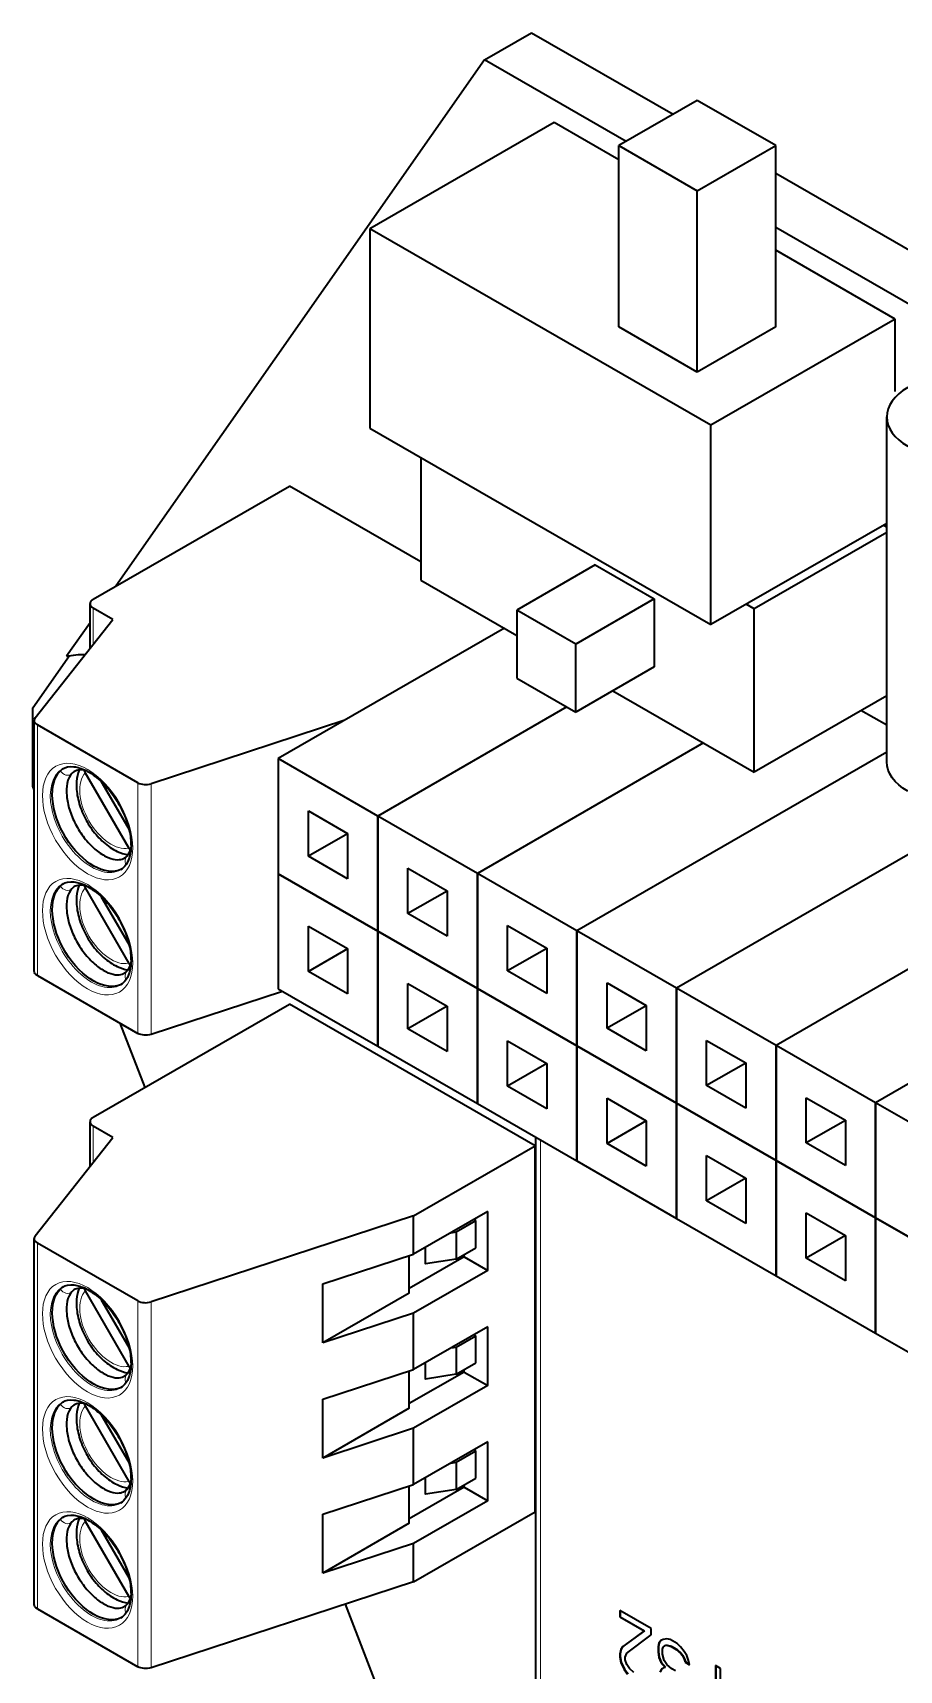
# Model space of a CAD drawing. Header units: millimetres. Extents: x -2 to 186, y -2 to 123.
# Drawn here: x 59.11 to 74.74, y 93 to 122.53 of the extents above; entities that cross this region are included whole.
import ezdxf

# ---------------------------------------------------------------- set-up
doc = ezdxf.new("R2010")
doc.units = ezdxf.units.MM
doc.header["$LTSCALE"] = 0.75
doc.layers.add('細線', color=7, linetype='Continuous', lineweight=18)
doc.layers.add('表示', color=7, linetype='Continuous', lineweight=35)

msp = doc.modelspace()

# ---------------------------------------------------------------- linework, layer by layer
at = {"layer": '細線', "extrusion": (-1e-16, -0.817547, -0.575862)}
for p, q in [((60.205, 112.152), (60.205, 111.502)), ((59.197, 110.046), (59.197, 105.525)), ((59.613, 109.22), (59.613, 109.219)), ((61.006, 104.483), (61.006, 109.004)), ((61.247, 108.985), (61.247, 104.464)), ((59.613, 107.143), (59.613, 107.143)), ((60.205, 102.808), (60.205, 102.157)), ((68.27, 102.56), (68.27, 90.239)), ((59.197, 100.701), (59.197, 94.103)), ((59.613, 99.875), (59.613, 99.875)), ((61.006, 93.061), (61.006, 99.659)), ((61.247, 99.64), (61.247, 93.043)), ((59.613, 97.799), (59.613, 97.798)), ((59.613, 95.722), (59.613, 95.722))]:
    msp.add_line(p, q, dxfattribs=at)
at = {"layer": '細線', "extrusion": (1e-16, -1e-16, -1)}
for centre, major_axis, start_param, end_param in [((60.102, 108.302), (-0.574, 0.997), 3.141593, 9.424778), ((60.102, 106.226), (-0.574, 0.997), 3.141593, 9.424778), ((60.208, 106.287), (-0.524, 0.909), 3.170181, 6.13783), ((60.102, 98.958), (-0.574, 0.997), 3.141593, 9.424778), ((60.102, 96.881), (-0.574, 0.997), 3.141593, 9.424778), ((60.102, 94.805), (-0.574, 0.997), 3.141593, 9.424778), ((60.208, 94.866), (-0.524, 0.909), -0.145355, -0.028589)]:
    msp.add_ellipse(centre, major_axis=major_axis, ratio=0.578093, start_param=start_param, end_param=end_param, dxfattribs=at)
at = {"layer": '細線'}
for centre, major_axis, ratio, start_param, end_param in [((60.172, 108.343), (-0.524, 0.91), 0.578093, 0, 3.141593), ((59.719, 109.281), (-0.075, 0.13), 0.815969, 1.568067, 3.374283), ((60.526, 108.547), (-0.399, 0.693), 0.578093, 0.19055, 2.95491), ((60.172, 106.267), (-0.524, 0.91), 0.578093, 0, 3.141593), ((59.719, 107.204), (-0.075, 0.13), 0.815969, 1.568067, 3.374283), ((60.526, 106.47), (-0.399, 0.693), 0.578093, 0.19055, 2.95491), ((60.172, 98.999), (-0.524, 0.91), 0.578093, 0, 3.141593), ((59.719, 99.936), (-0.075, 0.13), 0.815969, 1.568067, 3.374283), ((60.526, 99.202), (-0.399, 0.693), 0.578093, 0.19055, 2.95491), ((60.172, 96.922), (-0.524, 0.91), 0.578093, 0, 3.141593), ((59.719, 97.859), (-0.075, 0.13), 0.815969, 1.568067, 3.374283), ((60.526, 97.126), (-0.399, 0.693), 0.578093, 0.19055, 2.95491), ((60.172, 94.845), (-0.524, 0.91), 0.578093, 0, 3.141593), ((59.719, 95.783), (-0.075, 0.13), 0.815969, 1.568067, 3.374283), ((60.526, 95.049), (-0.399, 0.693), 0.578093, 0.19055, 2.95491)]:
    msp.add_ellipse(centre, major_axis=major_axis, ratio=ratio, start_param=start_param, end_param=end_param, dxfattribs=at)
at = {"layer": '細線', "extrusion": (1e-16, -2e-16, -1)}
msp.add_ellipse((60.208, 108.363), major_axis=(-0.524, 0.909), ratio=0.578093, start_param=3.170181, end_param=6.13783, dxfattribs=at)
at = {"layer": '細線', "extrusion": (-1e-16, 0, -1)}
for centre, start_param, end_param in [((60.208, 108.363), -0.145355, -0.028589), ((60.208, 106.287), -0.145355, -0.028589), ((60.208, 94.866), 3.170181, 6.13783)]:
    msp.add_ellipse(centre, major_axis=(-0.524, 0.909), ratio=0.578093, start_param=start_param, end_param=end_param, dxfattribs=at)
at = {"layer": '細線', "extrusion": (0, -1e-16, -1)}
msp.add_ellipse((60.908, 107.569), major_axis=(-0.075, 0.13), ratio=0.815969, start_param=-1.447159, end_param=-0.23269, dxfattribs=at)
at = {"layer": '細線', "extrusion": (2e-16, -1e-16, -1)}
msp.add_ellipse((60.908, 105.492), major_axis=(-0.075, 0.13), ratio=0.815969, start_param=-1.447159, end_param=-0.23269, dxfattribs=at)
at = {"layer": '細線', "extrusion": (3e-16, 0, -1)}
msp.add_ellipse((60.208, 99.019), major_axis=(-0.524, 0.909), ratio=0.578093, start_param=3.170181, end_param=6.13783, dxfattribs=at)
at = {"layer": '細線', "extrusion": (0, 0, -1)}
for centre, start_param, end_param in [((60.208, 99.019), -0.145355, -0.028589), ((60.208, 96.942), 3.170181, 6.13783), ((60.208, 96.942), -0.145355, -0.028589)]:
    msp.add_ellipse(centre, major_axis=(-0.524, 0.909), ratio=0.578093, start_param=start_param, end_param=end_param, dxfattribs=at)
at = {"layer": '細線', "extrusion": (4e-16, 2e-16, -1)}
msp.add_ellipse((60.908, 98.224), major_axis=(-0.075, 0.13), ratio=0.815969, start_param=-1.447159, end_param=-0.23269, dxfattribs=at)
at = {"layer": '細線', "extrusion": (4e-16, 1e-16, -1)}
msp.add_ellipse((60.908, 96.147), major_axis=(-0.075, 0.13), ratio=0.815969, start_param=-1.447159, end_param=-0.23269, dxfattribs=at)
at = {"layer": '細線', "extrusion": (1e-16, 0, -1)}
msp.add_ellipse((60.908, 94.071), major_axis=(-0.075, 0.13), ratio=0.815969, start_param=-1.447159, end_param=-0.23269, dxfattribs=at)
at = {"layer": '表示', "extrusion": (-1e-16, -0.817547, -0.575862)}
for p, q in [((67.263, 122.04), (68.111, 122.528)), ((68.111, 122.528), (70.665, 121.058)), ((67.263, 122.04), (60.61, 112.548)), ((69.816, 120.569), (67.263, 122.04)), ((71.098, 121.308), (69.684, 120.493)), ((72.513, 120.493), (71.098, 121.308)), ((68.517, 120.908), (65.194, 118.995)), ((69.684, 120.236), (68.517, 120.908)), ((69.684, 117.223), (69.684, 120.493)), ((69.684, 120.493), (71.098, 119.679)), ((71.098, 119.679), (72.513, 120.493)), ((72.513, 117.223), (72.513, 120.493)), ((72.513, 119.994), (85.258, 112.654)), ((71.098, 116.409), (71.098, 119.679)), ((84.409, 112.166), (72.513, 119.016)), ((71.346, 115.452), (65.194, 118.995)), ((65.194, 118.995), (65.194, 115.397)), ((74.669, 117.366), (72.513, 118.608)), ((74.669, 117.366), (71.346, 115.452)), ((74.669, 116.058), (74.669, 117.366)), ((71.098, 116.409), (69.684, 117.223)), ((72.513, 117.223), (71.098, 116.409)), ((74.515, 109.379), (74.515, 115.6)), ((65.194, 115.397), (71.346, 111.855)), ((71.346, 111.855), (71.346, 115.452)), ((66.113, 114.868), (66.113, 112.657)), ((60.205, 112.315), (63.741, 114.351)), ((66.113, 112.985), (63.741, 114.351)), ((74.515, 113.68), (71.346, 111.855)), ((74.515, 113.516), (72.124, 112.139)), ((74.515, 113.612), (74.456, 113.646)), ((69.26, 112.93), (67.846, 112.115)), ((69.26, 112.93), (70.321, 112.319)), ((66.113, 112.657), (67.846, 111.659)), ((60.147, 111.428), (60.147, 112.234)), ((70.321, 112.319), (68.906, 111.504)), ((70.321, 112.319), (70.321, 111.092)), ((72.124, 112.139), (71.981, 112.221)), ((59.156, 110.175), (60.559, 111.949)), ((60.559, 111.949), (60.205, 112.152)), ((67.846, 112.115), (67.846, 110.889)), ((68.906, 111.504), (67.846, 112.115)), ((72.124, 109.196), (72.124, 112.139)), ((60.147, 111.887), (59.724, 111.284)), ((67.622, 111.788), (63.539, 109.438)), ((68.906, 110.278), (68.906, 111.504)), ((59.113, 110.352), (59.774, 111.295)), ((70.321, 111.092), (68.906, 110.278)), ((67.846, 110.889), (68.906, 110.278)), ((69.575, 110.663), (72.124, 109.196)), ((74.515, 110.573), (72.124, 109.196)), ((59.113, 108.94), (59.113, 110.352)), ((68.749, 110.369), (65.335, 108.403)), ((68.749, 110.369), (65.335, 108.403)), ((74.515, 110.04), (74.052, 110.306)), ((59.138, 105.606), (59.138, 110.127)), ((61.006, 109.004), (59.197, 110.046)), ((64.74, 110.129), (61.247, 108.985)), ((71.214, 109.72), (67.132, 107.369)), ((71.214, 109.72), (67.132, 107.369)), ((63.539, 109.438), (63.539, 107.361)), ((65.335, 108.403), (63.539, 109.438)), ((74.515, 109.552), (68.928, 106.335)), ((74.515, 109.552), (68.928, 106.335)), ((60.058, 109.184), (60.844, 107.823)), ((60.35, 109.024), (60.85, 108.159)), ((59.138, 108.874), (59.113, 108.94)), ((64.084, 108.494), (64.791, 108.087)), ((64.084, 107.677), (64.084, 108.494)), ((65.335, 106.327), (65.335, 108.403)), ((65.335, 108.403), (65.335, 106.327)), ((67.132, 107.369), (65.335, 108.403)), ((64.791, 108.084), (64.084, 107.677)), ((64.791, 108.087), (64.791, 107.27)), ((75.749, 108.194), (70.724, 105.3)), ((75.749, 108.194), (70.724, 105.3)), ((64.791, 107.27), (64.084, 107.677)), ((63.539, 107.361), (65.335, 106.327)), ((63.539, 107.361), (63.539, 105.284)), ((65.335, 106.327), (63.539, 107.361)), ((65.88, 107.46), (66.587, 107.053)), ((65.88, 106.643), (65.88, 107.46)), ((67.132, 105.292), (67.132, 107.369)), ((67.132, 107.369), (67.132, 105.292)), ((68.928, 106.335), (67.132, 107.369)), ((77.687, 107.242), (72.52, 104.266)), ((77.687, 107.242), (72.52, 104.266)), ((60.058, 107.107), (60.844, 105.746)), ((60.35, 106.948), (60.85, 106.082)), ((66.587, 107.05), (65.88, 106.643)), ((66.587, 107.053), (66.587, 106.235)), ((66.587, 106.235), (65.88, 106.643)), ((64.084, 106.418), (64.791, 106.011)), ((64.084, 105.6), (64.084, 106.418)), ((65.335, 106.327), (67.132, 105.292)), ((65.335, 104.25), (65.335, 106.327)), ((65.335, 106.327), (65.335, 104.25)), ((67.132, 105.292), (65.335, 106.327)), ((67.676, 106.426), (68.383, 106.019)), ((67.676, 105.608), (67.676, 106.426)), ((68.928, 104.258), (68.928, 106.335)), ((68.928, 106.335), (68.928, 104.258)), ((70.724, 105.3), (68.928, 106.335)), ((68.383, 106.019), (68.383, 105.201)), ((79.489, 106.211), (74.316, 103.232)), ((79.489, 106.211), (74.316, 103.232)), ((64.791, 106.008), (64.084, 105.6)), ((64.791, 106.011), (64.791, 105.193)), ((68.383, 106.016), (67.676, 105.608)), ((59.197, 105.525), (61.006, 104.483)), ((64.791, 105.193), (64.084, 105.6)), ((68.383, 105.201), (67.676, 105.608)), ((63.617, 105.24), (61.247, 104.464)), ((63.539, 105.284), (65.335, 104.25)), ((65.88, 105.384), (66.587, 104.976)), ((65.88, 104.566), (65.88, 105.384)), ((67.132, 105.292), (68.928, 104.258)), ((67.132, 103.216), (67.132, 105.292)), ((67.132, 105.292), (67.132, 103.216)), ((68.928, 104.258), (67.132, 105.292)), ((69.472, 105.392), (70.179, 104.984)), ((69.472, 104.574), (69.472, 105.392)), ((70.724, 103.224), (70.724, 105.3)), ((70.724, 105.3), (70.724, 103.224)), ((72.52, 104.266), (70.724, 105.3)), ((60.205, 102.971), (63.741, 105.007)), ((68.174, 102.454), (63.741, 105.007)), ((66.587, 104.973), (65.88, 104.566)), ((66.587, 104.976), (66.587, 104.159)), ((70.179, 104.981), (69.472, 104.574)), ((70.179, 104.984), (70.179, 104.167)), ((60.683, 104.669), (61.134, 103.505)), ((66.587, 104.159), (65.88, 104.566)), ((70.179, 104.167), (69.472, 104.574)), ((65.335, 104.25), (67.132, 103.216)), ((67.676, 104.349), (68.383, 103.942)), ((67.676, 103.532), (67.676, 104.349)), ((68.928, 104.258), (70.724, 103.224)), ((68.928, 102.182), (68.928, 104.258)), ((68.928, 104.258), (68.928, 102.182)), ((70.724, 103.224), (68.928, 104.258)), ((71.268, 104.357), (71.975, 103.95)), ((71.268, 103.54), (71.268, 104.357)), ((72.52, 102.19), (72.52, 104.266)), ((72.52, 104.266), (72.52, 102.19)), ((74.316, 103.232), (72.52, 104.266)), ((71.975, 103.95), (71.975, 103.133)), ((68.383, 103.939), (67.676, 103.532)), ((68.383, 103.942), (68.383, 103.125)), ((71.975, 103.947), (71.268, 103.54)), ((68.383, 103.125), (67.676, 103.532)), ((71.975, 103.133), (71.268, 103.54)), ((67.132, 103.216), (68.928, 102.182)), ((69.472, 103.315), (70.179, 102.908)), ((69.472, 102.498), (69.472, 103.315)), ((70.724, 103.224), (72.52, 102.19)), ((70.724, 101.147), (70.724, 103.224)), ((70.724, 103.224), (70.724, 101.147)), ((72.52, 102.19), (70.724, 103.224)), ((73.064, 103.323), (73.771, 102.916)), ((73.064, 102.506), (73.064, 103.323)), ((74.316, 101.155), (74.316, 103.232)), ((74.316, 103.232), (74.316, 101.155)), ((76.112, 102.198), (74.316, 103.232)), ((60.147, 102.083), (60.147, 102.889)), ((60.559, 102.604), (60.205, 102.808)), ((70.179, 102.905), (69.472, 102.498)), ((70.179, 102.908), (70.179, 102.09)), ((73.771, 102.913), (73.064, 102.506)), ((73.771, 102.916), (73.771, 102.098)), ((59.156, 100.83), (60.559, 102.604)), ((68.182, 102.611), (68.182, 90.188)), ((70.179, 102.09), (69.472, 102.498)), ((73.771, 102.098), (73.064, 102.506)), ((65.982, 101.191), (68.174, 102.454)), ((68.174, 95.856), (68.174, 102.454)), ((68.928, 102.182), (70.724, 101.147)), ((71.268, 102.281), (71.975, 101.874)), ((71.268, 101.463), (71.268, 102.281)), ((72.52, 102.19), (74.316, 101.155)), ((72.52, 100.113), (72.52, 102.19)), ((72.52, 102.19), (72.52, 100.113)), ((74.316, 101.155), (72.52, 102.19)), ((71.975, 101.87), (71.268, 101.463)), ((71.975, 101.874), (71.975, 101.056)), ((71.975, 101.056), (71.268, 101.463)), ((65.982, 101.191), (61.247, 99.64)), ((67.319, 101.27), (65.982, 100.5)), ((65.982, 100.5), (65.982, 101.191)), ((66.753, 100.902), (67.107, 101.106)), ((67.107, 101.106), (67.07, 101.127)), ((67.107, 100.615), (67.107, 101.106)), ((67.319, 100.207), (67.319, 101.27)), ((70.724, 101.147), (72.52, 100.113)), ((73.064, 101.247), (73.771, 100.839)), ((73.064, 100.429), (73.064, 101.247)), ((74.316, 99.079), (74.316, 101.155)), ((74.316, 101.155), (76.112, 100.121)), ((74.316, 101.155), (74.316, 99.079)), ((76.112, 100.121), (74.316, 101.155)), ((59.138, 94.185), (59.138, 100.783)), ((61.006, 99.659), (59.197, 100.701)), ((66.654, 100.887), (66.753, 100.902)), ((66.753, 100.902), (66.753, 100.412)), ((73.771, 100.836), (73.064, 100.429)), ((73.771, 100.839), (73.771, 100.022)), ((64.343, 99.964), (65.982, 100.5)), ((65.905, 99.8), (65.905, 100.475)), ((66.895, 100.451), (65.905, 99.881)), ((66.188, 100.618), (66.188, 100.33)), ((66.196, 100.326), (66.196, 100.623)), ((66.753, 100.412), (66.196, 100.326)), ((66.753, 100.412), (67.107, 100.615)), ((66.895, 100.451), (66.895, 100.493)), ((66.895, 100.451), (67.319, 100.207)), ((73.771, 100.022), (73.064, 100.429)), ((67.319, 100.207), (65.982, 99.438)), ((66.188, 100.33), (66.196, 100.326)), ((72.52, 100.113), (74.316, 99.079)), ((60.058, 99.839), (60.844, 98.478)), ((64.343, 98.901), (64.343, 99.964)), ((60.35, 99.68), (60.85, 98.814)), ((65.905, 99.8), (64.343, 98.901)), ((65.982, 99.438), (64.343, 98.901)), ((65.982, 98.424), (65.982, 99.438)), ((67.319, 99.193), (65.982, 98.424)), ((66.753, 98.826), (67.107, 99.029)), ((67.107, 99.029), (67.07, 99.05)), ((67.107, 98.539), (67.107, 99.029)), ((67.319, 98.131), (67.319, 99.193)), ((74.316, 99.079), (76.112, 98.044)), ((66.654, 98.811), (66.753, 98.826)), ((66.753, 98.826), (66.753, 98.335)), ((64.343, 97.887), (65.982, 98.424)), ((65.905, 97.723), (65.905, 98.398)), ((66.895, 98.375), (65.905, 97.805)), ((66.188, 98.542), (66.188, 98.254)), ((66.196, 98.249), (66.196, 98.547)), ((66.753, 98.335), (67.107, 98.539)), ((66.895, 98.375), (66.895, 98.417)), ((66.895, 98.375), (67.319, 98.131)), ((67.319, 98.131), (65.982, 97.361)), ((66.188, 98.254), (66.196, 98.249)), ((66.753, 98.335), (66.196, 98.249)), ((60.058, 97.763), (60.844, 96.402)), ((64.343, 96.824), (64.343, 97.887)), ((60.35, 97.603), (60.85, 96.738)), ((65.905, 97.723), (64.343, 96.824)), ((65.982, 97.361), (64.343, 96.824)), ((65.982, 96.347), (65.982, 97.361)), ((67.319, 97.117), (65.982, 96.347)), ((66.753, 96.749), (67.107, 96.953)), ((67.107, 96.953), (67.07, 96.974)), ((67.107, 96.462), (67.107, 96.953)), ((67.319, 96.054), (67.319, 97.117)), ((66.654, 96.734), (66.753, 96.749)), ((66.753, 96.749), (66.753, 96.259)), ((64.343, 95.81), (65.982, 96.347)), ((65.905, 95.647), (65.905, 96.322)), ((66.895, 96.298), (65.905, 95.728)), ((66.188, 96.465), (66.188, 96.177)), ((66.196, 96.173), (66.196, 96.47)), ((66.753, 96.259), (67.107, 96.462)), ((66.895, 96.298), (66.895, 96.34)), ((66.895, 96.298), (67.319, 96.054)), ((67.319, 96.054), (65.982, 95.284)), ((66.188, 96.177), (66.196, 96.173)), ((66.753, 96.259), (66.196, 96.173)), ((60.058, 95.686), (60.844, 94.325)), ((64.343, 94.748), (64.343, 95.81)), ((65.982, 94.594), (68.174, 95.856)), ((60.35, 95.527), (60.85, 94.661)), ((65.905, 95.647), (64.343, 94.748)), ((65.982, 95.284), (64.343, 94.748)), ((65.982, 94.594), (65.982, 95.284)), ((65.982, 94.594), (61.247, 93.043)), ((59.197, 94.103), (61.006, 93.061)), ((64.747, 94.189), (67.263, 87.703)), ((69.702, 94.074), (69.702, 93.958)), ((70.266, 93.749), (69.702, 94.074)), ((69.702, 93.958), (69.709, 93.963)), ((69.702, 93.958), (70.141, 93.706)), ((69.709, 94.07), (69.709, 93.963)), ((69.709, 93.963), (70.148, 93.71)), ((70.141, 93.706), (69.749, 93.422)), ((70.148, 93.71), (69.756, 93.426)), ((69.827, 93.308), (70.266, 93.634)), ((70.141, 93.706), (70.148, 93.71)), ((70.266, 93.634), (70.266, 93.749)), ((69.718, 93.371), (69.702, 93.288)), ((69.725, 93.375), (69.709, 93.292)), ((69.749, 93.422), (69.718, 93.371)), ((69.718, 93.371), (69.725, 93.375)), ((69.756, 93.426), (69.725, 93.375)), ((69.749, 93.422), (69.756, 93.426)), ((70.407, 93.483), (70.392, 93.422)), ((70.392, 93.422), (70.399, 93.427)), ((70.392, 93.422), (70.392, 93.33)), ((70.392, 93.33), (70.399, 93.334)), ((70.392, 93.33), (70.407, 93.228)), ((70.414, 93.487), (70.399, 93.427)), ((70.399, 93.427), (70.399, 93.334)), ((70.399, 93.334), (70.414, 93.232)), ((70.439, 93.534), (70.407, 93.483)), ((70.407, 93.483), (70.414, 93.487)), ((70.445, 93.537), (70.414, 93.487)), ((70.486, 93.553), (70.439, 93.534)), ((70.47, 93.377), (70.486, 93.415)), ((70.47, 93.285), (70.47, 93.377)), ((70.548, 93.564), (70.486, 93.553)), ((70.486, 93.415), (70.517, 93.443)), ((70.517, 93.443), (70.548, 93.448)), ((70.517, 93.443), (70.524, 93.447)), ((70.524, 93.447), (70.556, 93.452)), ((70.611, 93.551), (70.548, 93.564)), ((70.548, 93.448), (70.556, 93.452)), ((70.548, 93.448), (70.627, 93.426)), ((70.556, 93.452), (70.634, 93.43)), ((70.737, 93.478), (70.611, 93.551)), ((70.627, 93.426), (70.634, 93.43)), ((70.627, 93.426), (70.721, 93.372)), ((70.634, 93.43), (70.728, 93.376)), ((70.721, 93.372), (70.728, 93.376)), ((70.721, 93.372), (70.799, 93.303)), ((70.728, 93.376), (70.806, 93.308)), ((70.799, 93.419), (70.737, 93.478)), ((70.862, 93.337), (70.799, 93.419)), ((70.909, 93.263), (70.862, 93.337)), ((69.702, 93.288), (69.709, 93.292)), ((69.702, 93.288), (69.702, 93.241)), ((69.702, 93.241), (69.709, 93.245)), ((69.702, 93.241), (69.718, 93.14)), ((69.709, 93.292), (69.709, 93.245)), ((69.709, 93.245), (69.725, 93.144)), ((69.718, 93.14), (69.725, 93.144)), ((69.718, 93.14), (69.78, 93.011)), ((69.725, 93.144), (69.788, 93.015)), ((69.796, 93.233), (69.827, 93.308)), ((69.796, 93.187), (69.796, 93.233)), ((69.827, 93.1), (69.796, 93.187)), ((69.874, 93.026), (69.827, 93.1)), ((69.953, 92.958), (69.874, 93.026)), ((70.407, 93.228), (70.414, 93.232)), ((70.407, 93.228), (70.439, 93.141)), ((70.414, 93.232), (70.446, 93.145)), ((70.439, 93.141), (70.446, 93.145)), ((70.439, 93.141), (70.517, 93.05)), ((70.446, 93.145), (70.524, 93.054)), ((70.517, 93.05), (70.454, 93.016)), ((70.501, 93.174), (70.47, 93.285)), ((70.548, 93.101), (70.501, 93.174)), ((70.517, 93.05), (70.524, 93.054)), ((70.643, 93.024), (70.548, 93.101)), ((70.705, 92.987), (70.643, 93.024)), ((70.799, 93.303), (70.806, 93.308)), ((70.799, 93.303), (70.831, 93.262)), ((70.806, 93.308), (70.838, 93.266)), ((70.831, 93.262), (70.838, 93.266)), ((70.831, 93.262), (70.862, 93.198)), ((70.838, 93.266), (70.869, 93.202)), ((70.862, 93.198), (70.869, 93.202)), ((70.862, 93.198), (70.878, 93.143)), ((70.869, 93.202), (70.885, 93.147)), ((70.878, 93.143), (70.885, 93.147)), ((70.878, 93.143), (70.956, 93.098)), ((70.885, 93.147), (70.954, 93.107)), ((70.94, 93.176), (70.909, 93.263)), ((70.956, 93.098), (70.94, 93.176)), ((71.426, 93.081), (71.426, 91.994)), ((71.52, 93.027), (71.426, 93.081)), ((71.433, 93.077), (71.433, 91.998)), ((71.52, 92.171), (71.52, 93.027)), ((69.78, 93.011), (69.788, 93.015)), ((69.78, 93.011), (69.843, 92.929)), ((69.788, 93.015), (69.85, 92.933)), ((70.454, 93.016), (70.423, 92.965)), ((70.461, 93.02), (70.43, 92.969))]:
    msp.add_line(p, q, dxfattribs=at)
at = {"layer": '表示'}
for centre, major_axis, start_param, end_param in [((75.815, 115.6), (1.3, 0), 2.356194, 3.926991), ((60.347, 112.234), (-0.2, 0), -0.785398, 0.785398), ((59.338, 110.127), (-0.2, 0), -0.427292, 0.785398), ((61.148, 109.085), (0.2, 0), 3.926991, 5.229421), ((60.347, 102.889), (-0.2, 0), -0.785398, 0.785398), ((59.338, 100.783), (0.2, 0), 2.714301, 3.926991), ((61.148, 99.741), (-0.2, 0), 0.785398, 2.087828)]:
    msp.add_ellipse(centre, major_axis=major_axis, ratio=0.575862, start_param=start_param, end_param=end_param, dxfattribs=at)
at = {"layer": '表示', "extrusion": (0, 0, -1)}
msp.add_ellipse((60.987, 108.485), major_axis=(-1.547, 2.686), ratio=0.578093, start_param=0.169603, end_param=0.346168, dxfattribs=at)
at = {"layer": '表示', "extrusion": (2e-16, 3e-16, -1)}
msp.add_ellipse((75.815, 109.379), major_axis=(-1.3, 0), ratio=0.575862, start_param=-0.785398, end_param=0, dxfattribs=at)
at = {"layer": '表示', "extrusion": (1e-16, 0, -1)}
for centre, start_param, end_param in [((60.208, 108.363), 3.176972, 6.137904), ((60.208, 99.019), 3.176972, 6.137904), ((60.208, 99.019), -0.145281, -0.035379), ((60.208, 94.866), 3.176972, 6.137904), ((60.208, 94.866), -0.145281, -0.035379)]:
    msp.add_ellipse(centre, major_axis=(-0.524, 0.91), ratio=0.578093, start_param=start_param, end_param=end_param, dxfattribs=at)
at = {"layer": '表示', "extrusion": (1e-16, -1e-16, -1)}
for centre, start_param, end_param in [((60.208, 108.363), -0.145281, -0.035379), ((60.208, 106.287), 3.176972, 6.137904), ((60.208, 106.287), -0.145281, -0.035379)]:
    msp.add_ellipse(centre, major_axis=(-0.524, 0.91), ratio=0.578093, start_param=start_param, end_param=end_param, dxfattribs=at)
at = {"layer": '表示', "extrusion": (1e-16, -2e-16, -1)}
msp.add_ellipse((59.338, 105.606), major_axis=(0.2, 0), ratio=0.575862, start_param=2.356194, end_param=3.141593, dxfattribs=at)
at = {"layer": '表示', "extrusion": (3e-16, -2e-16, -1)}
for centre, start_param, end_param in [((61.148, 104.564), 1.053764, 2.356194), ((59.338, 94.185), 2.356194, 3.141593), ((61.148, 93.143), 1.053764, 2.356194)]:
    msp.add_ellipse(centre, major_axis=(0.2, 0), ratio=0.575862, start_param=start_param, end_param=end_param, dxfattribs=at)
at = {"layer": '表示', "extrusion": (0, -2e-16, -1)}
for start_param, end_param in [(3.176972, 6.137904), (-0.145281, -0.035379)]:
    msp.add_ellipse((60.208, 96.942), major_axis=(-0.524, 0.91), ratio=0.578093, start_param=start_param, end_param=end_param, dxfattribs=at)
at = {"layer": '表示', "extrusion": (1.4538e-12, 1.6931e-12, -1)}
for points in [[(59.648, 109.253), (59.705, 109.286), (59.774, 109.3), (59.922, 109.284), (59.997, 109.261), (60.149, 109.185), (60.225, 109.134), (60.375, 109.005), (60.448, 108.928), (60.583, 108.756), (60.644, 108.661), (60.749, 108.463), (60.792, 108.359), (60.854, 108.156), (60.874, 108.056), (60.889, 107.872), (60.885, 107.787), (60.856, 107.64), (60.831, 107.579), (60.77, 107.488), (60.736, 107.456), (60.696, 107.433)], [(59.648, 99.908), (59.705, 99.941), (59.774, 99.955), (59.922, 99.939), (59.997, 99.917), (60.149, 99.841), (60.225, 99.789), (60.375, 99.661), (60.448, 99.584), (60.583, 99.412), (60.644, 99.317), (60.749, 99.118), (60.792, 99.015), (60.854, 98.812), (60.874, 98.712), (60.889, 98.527), (60.885, 98.443), (60.856, 98.296), (60.831, 98.234), (60.77, 98.143), (60.736, 98.111), (60.696, 98.089)]]:
    msp.add_open_spline(points, degree=3, knots=[2.358128, 2.358128, 2.358128, 2.358128, 2.756617, 2.756617, 3.076684, 3.076684, 3.380722, 3.380722, 3.686567, 3.686567, 3.994921, 3.994921, 4.303888, 4.303888, 4.61134, 4.61134, 4.915912, 4.915912, 5.222294, 5.222294, 5.499721, 5.499721, 5.499721, 5.499721], dxfattribs=at)
at = {"layer": '表示'}
for points, knots in [([(59.817, 109.169), (59.781, 109.131), (59.75, 109.072), (59.721, 108.927), (59.717, 108.849), (59.733, 108.687), (59.75, 108.603), (59.803, 108.432), (59.84, 108.343), (59.929, 108.171), (59.983, 108.086), (60.101, 107.934), (60.167, 107.865), (60.298, 107.751), (60.366, 107.706), (60.491, 107.643), (60.55, 107.624), (60.651, 107.611), (60.693, 107.616), (60.759, 107.638), (60.786, 107.655), (60.81, 107.681)], [0, 0, 0, 0, 0.0379625, 0.0379625, 0.0685984, 0.0685984, 0.096574, 0.096574, 0.125436, 0.125436, 0.1548747, 0.1548747, 0.1844263, 0.1844263, 0.2135821, 0.2135821, 0.2419326, 0.2419326, 0.2700655, 0.2700655, 0.2960148, 0.2960148, 0.2960148, 0.2960148]), ([(60.075, 109.222), (60.058, 109.227), (60.042, 109.23), (59.976, 109.238), (59.934, 109.234), (59.868, 109.211), (59.841, 109.194), (59.817, 109.169)], [0.23335835, 0.23335835, 0.23335835, 0.23335835, 0.2419326, 0.2419326, 0.27006553, 0.27006553, 0.2960148, 0.2960148, 0.2960148, 0.2960148]), ([(59.95, 109.233), (59.925, 109.168), (59.91, 109.098), (59.897, 108.933), (59.904, 108.835), (59.944, 108.637), (59.978, 108.535), (60.065, 108.341), (60.119, 108.247), (60.243, 108.076), (60.313, 107.997), (60.466, 107.862), (60.548, 107.806), (60.698, 107.736), (60.763, 107.715), (60.83, 107.704)], [4.359114, 4.359114, 4.359114, 4.359114, 4.623472, 4.623472, 4.969989, 4.969989, 5.323897, 5.323897, 5.673251, 5.673251, 6.022651, 6.022651, 6.37657, 6.37657, 6.632593, 6.632593, 6.632593, 6.632593]), ([(59.817, 107.092), (59.781, 107.055), (59.75, 106.995), (59.721, 106.851), (59.717, 106.772), (59.733, 106.611), (59.75, 106.527), (59.803, 106.355), (59.84, 106.266), (59.929, 106.094), (59.983, 106.009), (60.101, 105.857), (60.167, 105.788), (60.298, 105.675), (60.366, 105.629), (60.491, 105.566), (60.55, 105.548), (60.651, 105.534), (60.693, 105.539), (60.759, 105.562), (60.786, 105.579), (60.81, 105.604)], [0, 0, 0, 0, 0.0379625, 0.0379625, 0.0685984, 0.0685984, 0.096574, 0.096574, 0.125436, 0.125436, 0.1548747, 0.1548747, 0.1844263, 0.1844263, 0.2135821, 0.2135821, 0.2419326, 0.2419326, 0.2700655, 0.2700655, 0.2960148, 0.2960148, 0.2960148, 0.2960148]), ([(60.075, 107.146), (60.058, 107.15), (60.042, 107.153), (59.976, 107.162), (59.934, 107.157), (59.868, 107.134), (59.841, 107.117), (59.817, 107.092)], [0.23335835, 0.23335835, 0.23335835, 0.23335835, 0.2419326, 0.2419326, 0.27006553, 0.27006553, 0.2960148, 0.2960148, 0.2960148, 0.2960148]), ([(59.95, 107.156), (59.925, 107.091), (59.91, 107.022), (59.897, 106.856), (59.904, 106.759), (59.944, 106.56), (59.978, 106.459), (60.065, 106.264), (60.119, 106.171), (60.243, 105.999), (60.313, 105.921), (60.466, 105.786), (60.548, 105.729), (60.698, 105.659), (60.763, 105.638), (60.83, 105.628)], [4.359114, 4.359114, 4.359114, 4.359114, 4.623472, 4.623472, 4.969989, 4.969989, 5.323897, 5.323897, 5.673251, 5.673251, 6.022651, 6.022651, 6.37657, 6.37657, 6.632593, 6.632593, 6.632593, 6.632593]), ([(59.817, 99.824), (59.781, 99.787), (59.75, 99.727), (59.721, 99.583), (59.717, 99.504), (59.733, 99.343), (59.75, 99.259), (59.803, 99.087), (59.84, 98.998), (59.929, 98.826), (59.983, 98.741), (60.101, 98.589), (60.167, 98.52), (60.298, 98.407), (60.366, 98.361), (60.491, 98.298), (60.55, 98.28), (60.651, 98.266), (60.693, 98.271), (60.759, 98.294), (60.786, 98.311), (60.81, 98.336)], [0, 0, 0, 0, 0.0379625, 0.0379625, 0.0685984, 0.0685984, 0.096574, 0.096574, 0.125436, 0.125436, 0.1548747, 0.1548747, 0.1844263, 0.1844263, 0.2135821, 0.2135821, 0.2419326, 0.2419326, 0.2700655, 0.2700655, 0.2960148, 0.2960148, 0.2960148, 0.2960148]), ([(60.075, 99.878), (60.058, 99.882), (60.042, 99.885), (59.976, 99.894), (59.934, 99.889), (59.868, 99.866), (59.841, 99.849), (59.817, 99.824)], [0.23335835, 0.23335835, 0.23335835, 0.23335835, 0.2419326, 0.2419326, 0.27006553, 0.27006553, 0.2960148, 0.2960148, 0.2960148, 0.2960148]), ([(59.95, 99.888), (59.925, 99.823), (59.91, 99.754), (59.897, 99.588), (59.904, 99.491), (59.944, 99.292), (59.978, 99.191), (60.065, 98.996), (60.119, 98.903), (60.243, 98.731), (60.313, 98.653), (60.466, 98.518), (60.548, 98.462), (60.698, 98.391), (60.763, 98.37), (60.83, 98.36)], [4.359114, 4.359114, 4.359114, 4.359114, 4.623472, 4.623472, 4.969989, 4.969989, 5.323897, 5.323897, 5.673251, 5.673251, 6.022651, 6.022651, 6.37657, 6.37657, 6.632593, 6.632593, 6.632593, 6.632593]), ([(59.817, 97.747), (59.781, 97.71), (59.75, 97.651), (59.721, 97.506), (59.717, 97.428), (59.733, 97.266), (59.75, 97.182), (59.803, 97.011), (59.84, 96.921), (59.929, 96.749), (59.983, 96.665), (60.101, 96.513), (60.167, 96.443), (60.298, 96.33), (60.366, 96.284), (60.491, 96.222), (60.55, 96.203), (60.651, 96.19), (60.693, 96.194), (60.759, 96.217), (60.786, 96.234), (60.81, 96.26)], [0, 0, 0, 0, 0.0379625, 0.0379625, 0.0685984, 0.0685984, 0.096574, 0.096574, 0.125436, 0.125436, 0.1548747, 0.1548747, 0.1844263, 0.1844263, 0.2135821, 0.2135821, 0.2419326, 0.2419326, 0.2700655, 0.2700655, 0.2960148, 0.2960148, 0.2960148, 0.2960148]), ([(60.075, 97.801), (60.058, 97.805), (60.042, 97.808), (59.976, 97.817), (59.934, 97.812), (59.868, 97.79), (59.841, 97.773), (59.817, 97.747)], [0.23335835, 0.23335835, 0.23335835, 0.23335835, 0.2419326, 0.2419326, 0.27006553, 0.27006553, 0.2960148, 0.2960148, 0.2960148, 0.2960148]), ([(59.95, 97.812), (59.925, 97.747), (59.91, 97.677), (59.897, 97.512), (59.904, 97.414), (59.944, 97.215), (59.978, 97.114), (60.065, 96.92), (60.119, 96.826), (60.243, 96.655), (60.313, 96.576), (60.466, 96.441), (60.548, 96.385), (60.698, 96.315), (60.763, 96.294), (60.83, 96.283)], [4.359114, 4.359114, 4.359114, 4.359114, 4.623472, 4.623472, 4.969989, 4.969989, 5.323897, 5.323897, 5.673251, 5.673251, 6.022651, 6.022651, 6.37657, 6.37657, 6.632593, 6.632593, 6.632593, 6.632593]), ([(59.648, 95.755), (59.705, 95.788), (59.774, 95.802), (59.922, 95.786), (59.997, 95.764), (60.149, 95.688), (60.225, 95.636), (60.375, 95.508), (60.448, 95.431), (60.583, 95.259), (60.644, 95.163), (60.749, 94.965), (60.792, 94.861), (60.854, 94.658), (60.874, 94.559), (60.889, 94.374), (60.885, 94.289), (60.856, 94.143), (60.831, 94.081), (60.77, 93.99), (60.736, 93.958), (60.696, 93.936)], [2.358128, 2.358128, 2.358128, 2.358128, 2.756617, 2.756617, 3.076684, 3.076684, 3.380722, 3.380722, 3.686567, 3.686567, 3.994921, 3.994921, 4.303888, 4.303888, 4.61134, 4.61134, 4.915912, 4.915912, 5.222294, 5.222294, 5.499721, 5.499721, 5.499721, 5.499721]), ([(60.075, 95.725), (60.058, 95.729), (60.042, 95.732), (59.976, 95.74), (59.934, 95.736), (59.868, 95.713), (59.841, 95.696), (59.817, 95.671)], [0.23335835, 0.23335835, 0.23335835, 0.23335835, 0.2419326, 0.2419326, 0.27006553, 0.27006553, 0.2960148, 0.2960148, 0.2960148, 0.2960148]), ([(59.95, 95.735), (59.925, 95.67), (59.91, 95.601), (59.897, 95.435), (59.904, 95.338), (59.944, 95.139), (59.978, 95.038), (60.065, 94.843), (60.119, 94.75), (60.243, 94.578), (60.313, 94.5), (60.466, 94.365), (60.548, 94.308), (60.698, 94.238), (60.763, 94.217), (60.83, 94.207)], [4.359114, 4.359114, 4.359114, 4.359114, 4.623472, 4.623472, 4.969989, 4.969989, 5.323897, 5.323897, 5.673251, 5.673251, 6.022651, 6.022651, 6.37657, 6.37657, 6.632593, 6.632593, 6.632593, 6.632593]), ([(59.817, 95.671), (59.781, 95.634), (59.75, 95.574), (59.721, 95.43), (59.717, 95.351), (59.733, 95.189), (59.75, 95.105), (59.803, 94.934), (59.84, 94.845), (59.929, 94.673), (59.983, 94.588), (60.101, 94.436), (60.167, 94.367), (60.298, 94.254), (60.366, 94.208), (60.491, 94.145), (60.55, 94.127), (60.651, 94.113), (60.693, 94.118), (60.759, 94.141), (60.786, 94.158), (60.81, 94.183)], [0, 0, 0, 0, 0.0379625, 0.0379625, 0.0685984, 0.0685984, 0.096574, 0.096574, 0.125436, 0.125436, 0.1548747, 0.1548747, 0.1844263, 0.1844263, 0.2135821, 0.2135821, 0.2419326, 0.2419326, 0.2700655, 0.2700655, 0.2960148, 0.2960148, 0.2960148, 0.2960148])]:
    msp.add_open_spline(points, degree=3, knots=knots, dxfattribs=at)
for points in [[(60.037, 109.23), (60.043, 109.214), (60.05, 109.198), (60.058, 109.184)], [(60.81, 107.681), (60.84, 107.711), (60.866, 107.757), (60.884, 107.817)], [(60.844, 107.823), (60.851, 107.809), (60.861, 107.795), (60.872, 107.783)], [(60.037, 107.153), (60.043, 107.137), (60.05, 107.121), (60.058, 107.107)], [(60.81, 105.604), (60.84, 105.635), (60.866, 105.68), (60.884, 105.741)], [(60.844, 105.746), (60.851, 105.733), (60.861, 105.719), (60.872, 105.706)], [(60.037, 99.885), (60.043, 99.869), (60.05, 99.853), (60.058, 99.839)], [(60.844, 98.478), (60.851, 98.465), (60.861, 98.451), (60.872, 98.438)], [(60.037, 97.809), (60.043, 97.793), (60.05, 97.776), (60.058, 97.763)], [(60.844, 96.402), (60.851, 96.388), (60.861, 96.374), (60.872, 96.362)], [(60.037, 95.732), (60.043, 95.716), (60.05, 95.7), (60.058, 95.686)], [(60.81, 94.183), (60.84, 94.214), (60.866, 94.259), (60.884, 94.32)], [(60.844, 94.325), (60.851, 94.312), (60.861, 94.298), (60.872, 94.285)]]:
    msp.add_open_spline(points, degree=3, dxfattribs=at)
at = {"layer": '表示', "extrusion": (5.0282e-12, 1.5108e-12, -1)}
msp.add_open_spline([(59.648, 107.176), (59.705, 107.209), (59.774, 107.223), (59.922, 107.207), (59.997, 107.185), (60.149, 107.109), (60.225, 107.057), (60.375, 106.929), (60.448, 106.852), (60.583, 106.68), (60.644, 106.585), (60.749, 106.386), (60.792, 106.283), (60.854, 106.08), (60.874, 105.98), (60.889, 105.795), (60.885, 105.711), (60.856, 105.564), (60.831, 105.502), (60.77, 105.411), (60.736, 105.379), (60.696, 105.357)], degree=3, knots=[2.358128, 2.358128, 2.358128, 2.358128, 2.756617, 2.756617, 3.076684, 3.076684, 3.380722, 3.380722, 3.686567, 3.686567, 3.994921, 3.994921, 4.303888, 4.303888, 4.61134, 4.61134, 4.915912, 4.915912, 5.222294, 5.222294, 5.499721, 5.499721, 5.499721, 5.499721], dxfattribs=at)
at = {"layer": '表示', "extrusion": (-6.8063e-11, 4.98074e-11, -1)}
msp.add_open_spline([(60.81, 98.336), (60.84, 98.367), (60.866, 98.412), (60.884, 98.473)], degree=3, dxfattribs=at)
at = {"layer": '表示', "extrusion": (-1.7872e-12, 9.12e-14, -1)}
msp.add_open_spline([(59.648, 97.832), (59.705, 97.865), (59.774, 97.879), (59.922, 97.863), (59.997, 97.84), (60.149, 97.764), (60.225, 97.713), (60.375, 97.584), (60.448, 97.507), (60.583, 97.335), (60.644, 97.24), (60.749, 97.041), (60.792, 96.938), (60.854, 96.735), (60.874, 96.635), (60.889, 96.451), (60.885, 96.366), (60.856, 96.219), (60.831, 96.158), (60.77, 96.067), (60.736, 96.035), (60.696, 96.012)], degree=3, knots=[2.358128, 2.358128, 2.358128, 2.358128, 2.756617, 2.756617, 3.076684, 3.076684, 3.380722, 3.380722, 3.686567, 3.686567, 3.994921, 3.994921, 4.303888, 4.303888, 4.61134, 4.61134, 4.915912, 4.915912, 5.222294, 5.222294, 5.499721, 5.499721, 5.499721, 5.499721], dxfattribs=at)
at = {"layer": '表示', "extrusion": (6.8063e-11, -4.98074e-11, -1)}
msp.add_open_spline([(60.81, 96.26), (60.84, 96.29), (60.866, 96.336), (60.884, 96.396)], degree=3, dxfattribs=at)

doc.saveas('drawing.dxf')
